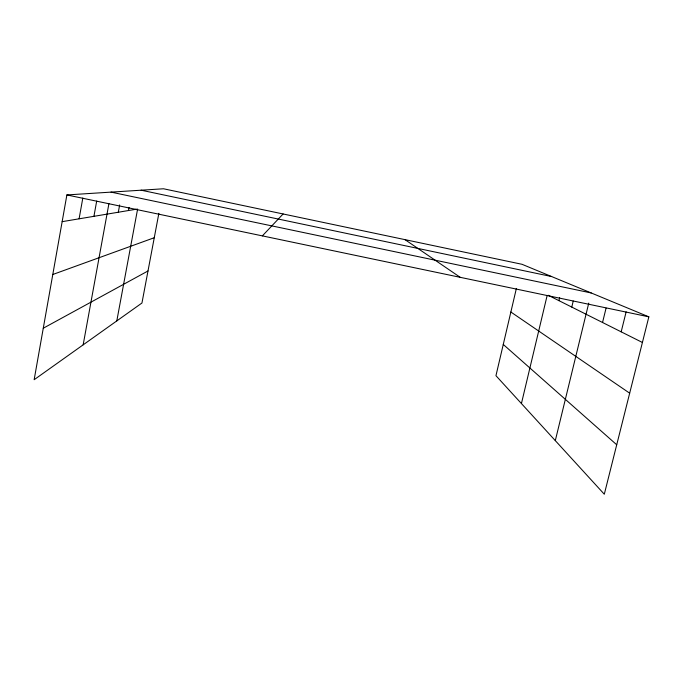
<?xml version="1.0" encoding="UTF-8"?>
<svg xmlns="http://www.w3.org/2000/svg" width="683" height="683" viewBox="0 0 683 683"><rect width="100%" height="100%" fill="white"/><g stroke="black" fill="none" stroke-linecap="round" stroke-linejoin="round"><path stroke-width="1.02" d="M516.374 288.474L495.952 375.684L604.301 494.227L648.85 316.835L522.025 264.295L163.502 188.773L66.883 194.937L34.15 379.714L141.953 303.013L158.874 213.309M79.1 218.816L82.822 198.027M93.93 216.323L96.687 201.075M83.164 344.838L108.921 203.654M118.313 212.234L119.653 204.943M128.464 210.535L129.036 207.41M116.802 320.908L137.616 208.998M521.428 403.551L547.057 295.859M558.925 300.64L559.65 297.617M571.773 307.077L573.233 301.032M555.305 440.62L588.763 303.098M602.543 322.496L606.069 308.144M621.18 331.836L626.14 311.841M262.366 235.883L283.112 213.967M43.268 328.224L147.989 270.98M52.787 274.498L154.273 237.718M62.153 221.659L136.6 209.169M111.022 192.119L591.23 292.964M66.883 194.937L648.85 316.835M141.116 190.198L551.651 276.564M548.201 295.269L642.413 342.473M405.01 239.648L460.197 277.315M510.858 312.011L629.675 393.186M503.269 344.454L616.723 444.778"/></g></svg>
